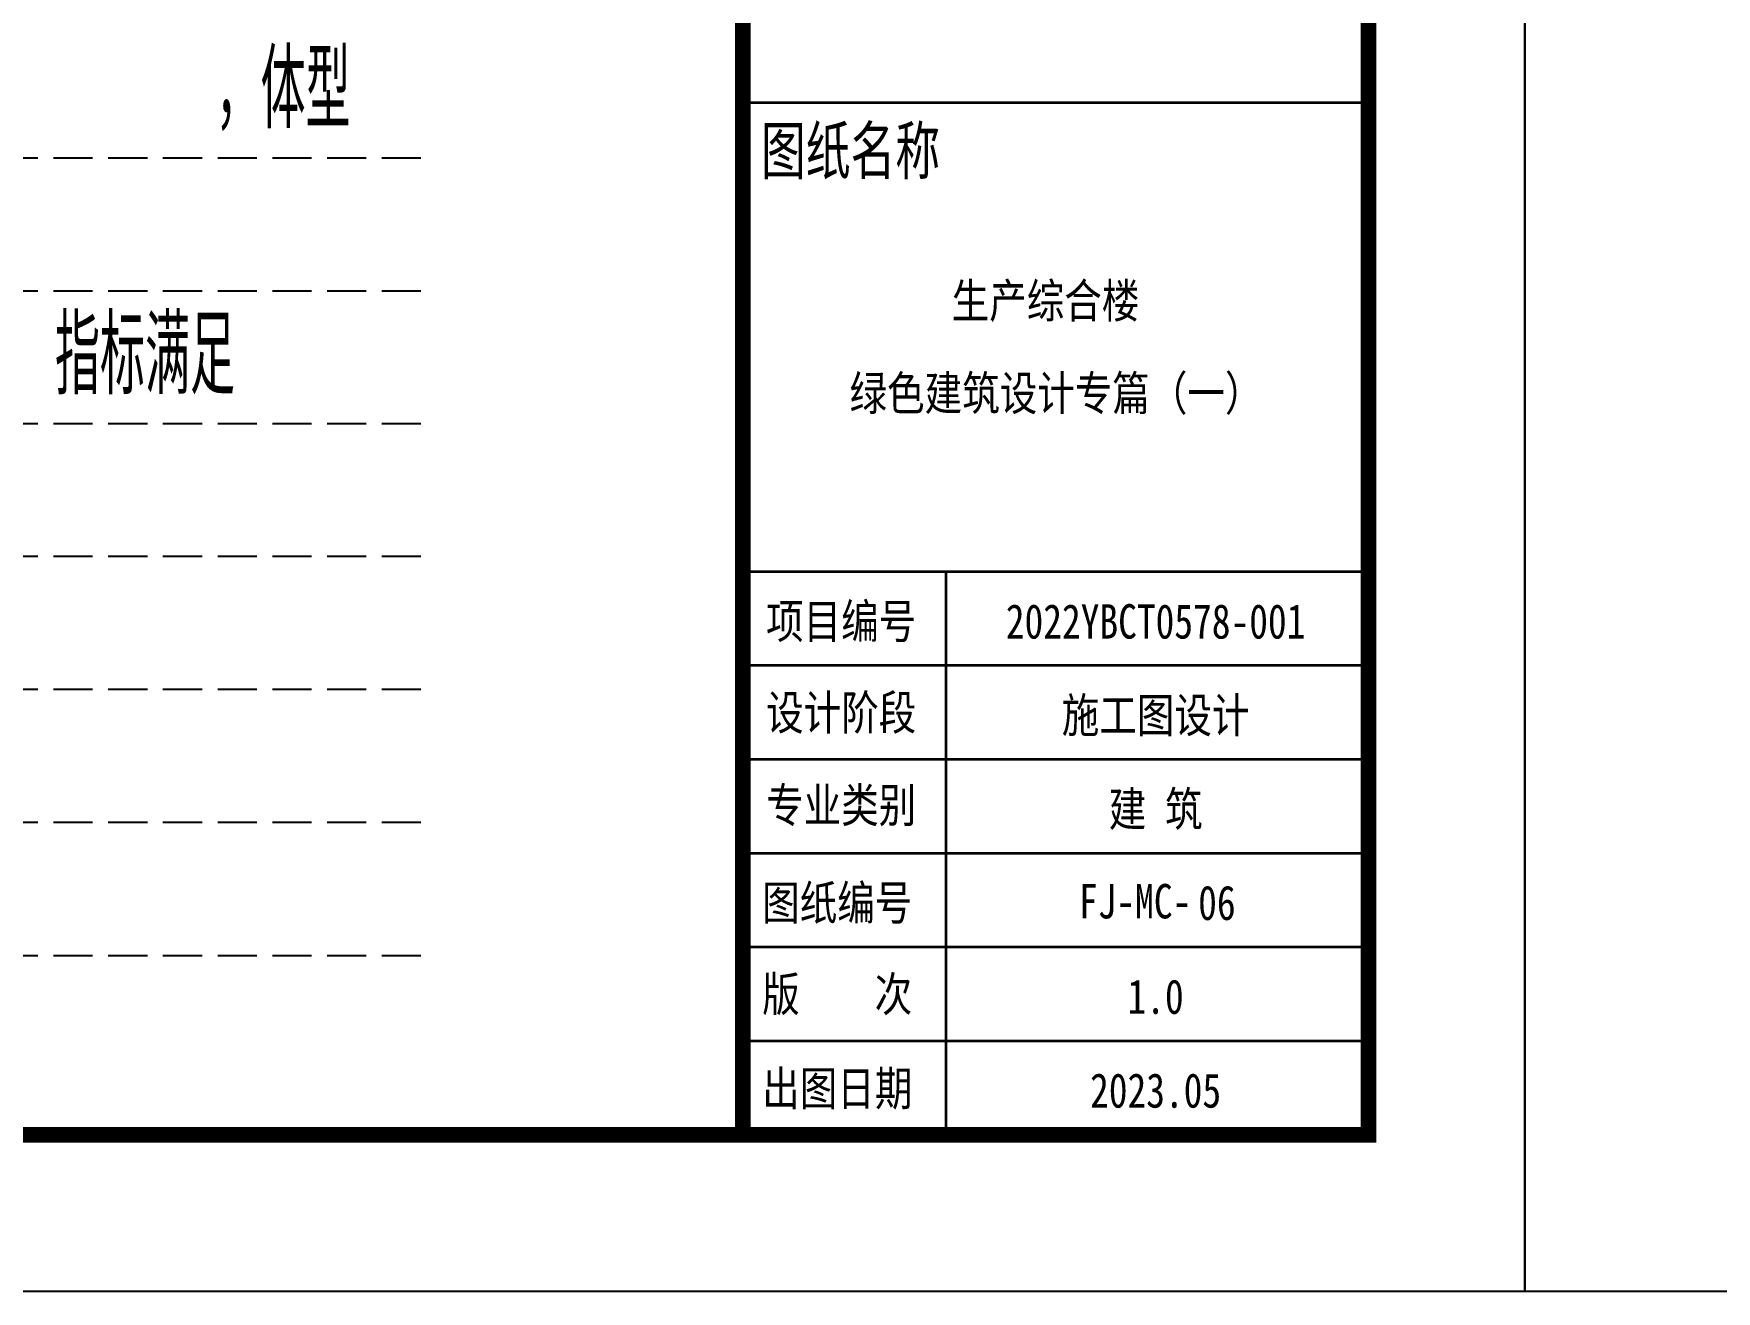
# Model space of a CAD drawing. Extents: x 1109697 to 1467097, y -139975 to 53891.
# Drawn here: x 1268361 to 1279122, y -139975 to -131934 of the extents above; entities that cross this region are included whole.
import ezdxf
from ezdxf.enums import TextEntityAlignment as Align

# ---------------------------------------------------------------- set-up
doc = ezdxf.new("R2010")
doc.units = 0
doc.header["$LTSCALE"] = 1000
doc.header["$MEASUREMENT"] = 0
doc.linetypes.add('DASH', pattern=[0.35, 0.25, -0.1])
doc.layers.add('0稿纸', color=2, linetype='DASH', plot=False)
doc.layers.add('PUB_TEXT', color=7, linetype='Continuous')
doc.layers.add('PUB_TITLE', color=4, linetype='Continuous')
doc.layers.add('图框', color=4, linetype='Continuous', lineweight=35)
doc.styles.add('-黑体', font='simhei.ttf', dxfattribs={"width": 0.8})
doc.styles.get("Standard").update_dxf_attribs({"font": 'gbenor.shx', "bigfont": 'gbcbig.shx'})

# ---------------------------------------------------------------- blocks, each defined once
blk = doc.blocks.new('图签01')
at = {"layer": '图框', "linetype": 'Continuous'}
for p, q in [((1793863, 89364), (1797865, 89364)), ((1793908, 86365), (1797908, 86365)), ((1795183, 82762), (1795183, 86365)), ((1793908, 85765), (1797908, 85765)), ((1793908, 85165), (1797908, 85165)), ((1793908, 84565), (1797908, 84565)), ((1793883, 83965), (1797883, 83965)), ((1793883, 83365), (1797883, 83365))]:
    blk.add_line(p, q, dxfattribs=at)
at = {"layer": '图框', "style": '-黑体'}
for s, height, width, p in [('图纸名称', 300, 0.7, (1793998, 88906)), ('项目编号', 220, 0.8, (1794031, 85937)), ('设计阶段', 220, 0.8, (1794031, 85353)), ('专业类别', 220, 0.8, (1794031, 84761)), ('图纸编号', 220, 0.8, (1794006, 84137)), ('版    次', 220, 0.8, (1794006, 83553)), ('出图日期', 220, 0.8, (1794006, 82950))]:
    blk.add_text(s, height=height, dxfattribs=dict(at, width=width)).set_placement(p)
at = {"layer": '图框', "style": '-黑体', "width": 0.8}
for s, height, p in [('2022YBCT0578-001', 220.01, (1796522, 85936)), ('施工图设计', 220, (1796522, 85336)), ('建 筑', 220, (1796522, 84736)), ('FJ-MC-', 220, (1796391, 84147)), ('1.0', 220, (1796522, 83537)), ('2023.05', 220, (1796522, 82937))]:
    blk.add_text(s, height=height, dxfattribs=at).set_placement(p, align=Align.CENTER)

msp = doc.modelspace()

# ---------------------------------------------------------------- linework, layer by layer
at = {"layer": '0稿纸'}
for p, q in [((1253438, -132728, 0), (1270838, -132728, 0)), ((1253438, -133578, 0), (1270838, -133578, 0)), ((1270838, -134428, 0), (1253438, -134428, 0)), ((1270838, -135278, 0), (1253438, -135278, 0)), ((1270838, -136128, 0), (1253438, -136128, 0)), ((1270838, -136978, 0), (1253438, -136978, 0)), ((1253438, -137828, 0), (1270838, -137828, 0))]:
    msp.add_line(p, q, dxfattribs=at)
at = {"layer": 'PUB_TITLE'}
for points in [[(1193797, -139975), (1277897, -139975), (1277897, -80575), (1193797, -80575)], [(1277897, -139975), (1361997, -139975), (1361997, -80575), (1277897, -80575)]]:
    msp.add_lwpolyline(points, close=True, dxfattribs=at)
at = {"layer": 'PUB_TITLE', "const_width": 100}
msp.add_lwpolyline([(1196297, -138975), (1276897, -138975), (1276897, -81575), (1196297, -81575)], close=True, dxfattribs=at)
msp.add_lwpolyline([(1272897, -81575), (1272897, -138975)], dxfattribs=at)

# ---------------------------------------------------------------- block references
at = {"layer": 'PUB_TEXT'}
msp.add_blockref('图签01', (-520986, -221738), dxfattribs=at)

# ---------------------------------------------------------------- texts
at = {"layer": 'PUB_TEXT', "width": 0.8}
for s, p in [('，体型', (1269524, -132541, 0)), ('指标满足', (1268497, -134241, 0))]:
    msp.add_text(s, height=500, dxfattribs=at).set_placement(p)
at = {"layer": 'PUB_TEXT', "style": '-黑体', "width": 0.8}
for s, height, p in [('生产综合楼', 220, (1274832, -133752)), ('绿色建筑设计专篇（一）', 220.01, (1274899, -134343)), ('06', 220, (1275928, -137601))]:
    msp.add_text(s, height=height, dxfattribs=at).set_placement(p, align=Align.CENTER)

doc.saveas('drawing.dxf')
